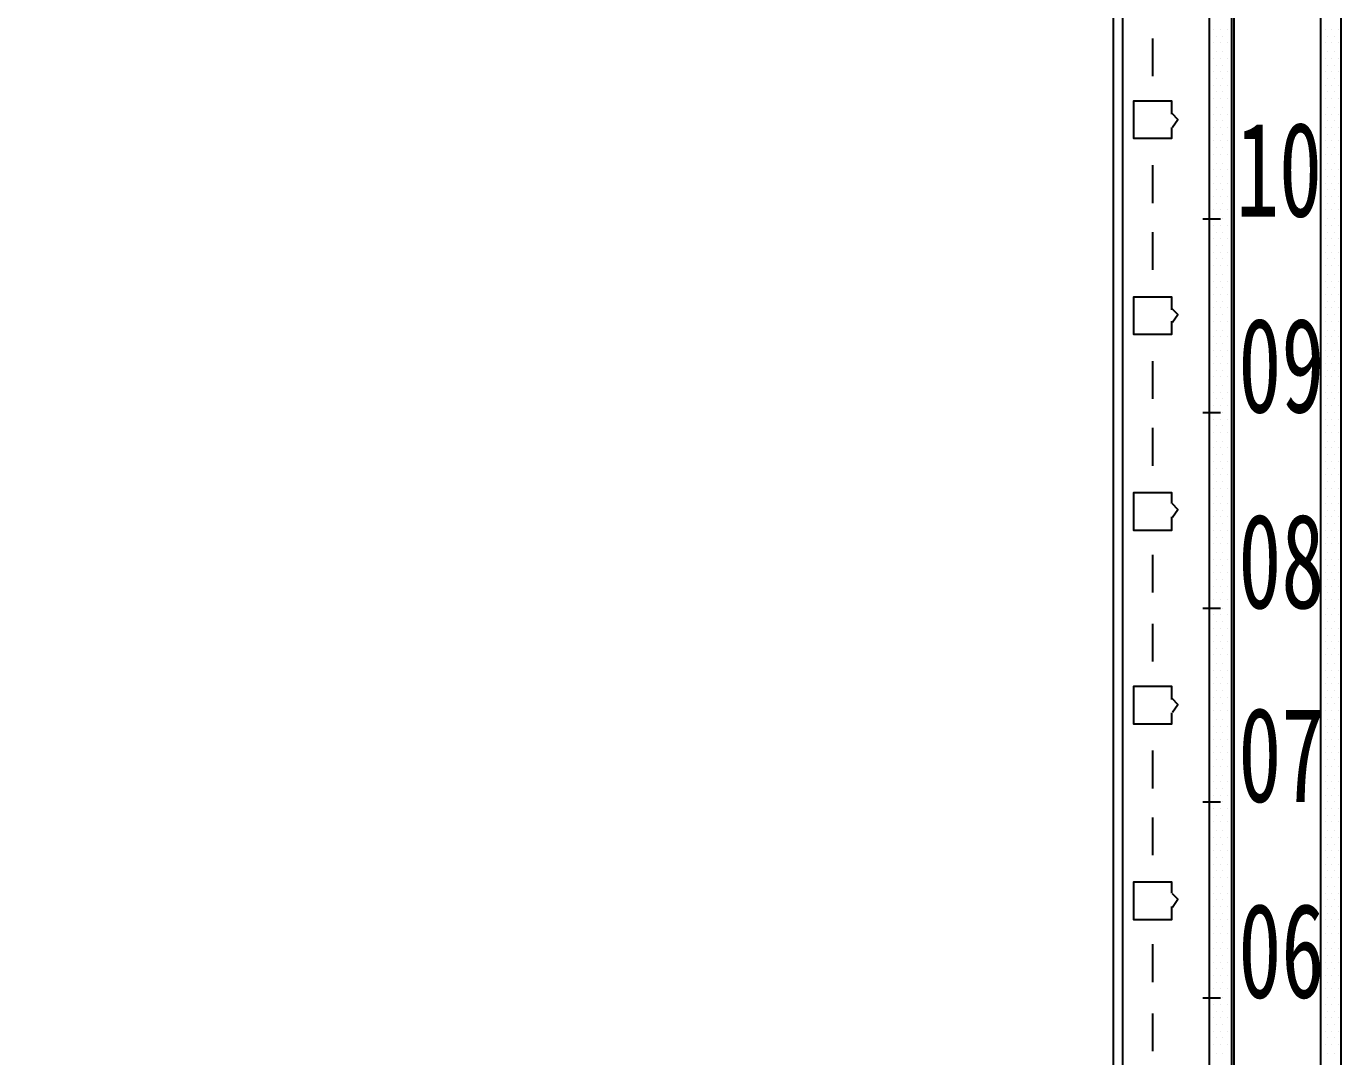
# Model space of a CAD drawing. Header units: metres. Extents: x 17 to 1264, y 17 to 859.
# Drawn here: x 245.3 to 330.3, y 157.9 to 224.6 of the extents above; entities that cross this region are included whole.
import ezdxf

# ---------------------------------------------------------------- set-up
doc = ezdxf.new("R2010")
doc.units = ezdxf.units.M
for name, color, linetype in [('LINES', 7, 'Continuous'), ('POLYLINES', 4, 'Continuous'), ('RECTS', 7, 'Continuous'), ('TEXTS', 3, 'Continuous')]:
    doc.layers.add(name, color=color, linetype=linetype)

msp = doc.modelspace()

# ---------------------------------------------------------------- linework, layer by layer
at = {"layer": 'LINES'}
for p, q in [((315.64, 98.64), (315.64, 693.94)), ((318.16, 223.78), (318.16, 221.33)), ((322.12, 224.35), (322.12, 224.35)), ((322.27, 223.92), (322.27, 223.92)), ((322.55, 224.35), (322.55, 224.35)), ((322.7, 223.92), (322.7, 223.92)), ((322.99, 224.35), (322.99, 224.35)), ((323.27, 223.92), (323.27, 223.92)), ((329.03, 223.92), (329.03, 223.92)), ((329.32, 224.35), (329.32, 224.35)), ((329.47, 223.92), (329.47, 223.92)), ((329.75, 224.35), (329.75, 224.35)), ((329.9, 223.92), (329.9, 223.92)), ((330.19, 224.35), (330.19, 224.35)), ((322.12, 223.49), (322.12, 223.49)), ((322.27, 222.91), (322.27, 222.91)), ((322.55, 223.49), (322.55, 223.49)), ((322.7, 222.91), (322.7, 222.91)), ((322.99, 223.49), (322.99, 223.49)), ((323.27, 222.91), (323.27, 222.91)), ((329.03, 222.91), (329.03, 222.91)), ((329.32, 223.49), (329.32, 223.49)), ((329.47, 222.91), (329.47, 222.91)), ((329.75, 223.49), (329.75, 223.49)), ((329.9, 222.91), (329.9, 222.91)), ((330.19, 223.49), (330.19, 223.49)), ((322.12, 222.48), (322.12, 222.48)), ((322.27, 222.05), (322.27, 222.05)), ((322.55, 222.48), (322.55, 222.48)), ((322.7, 222.05), (322.7, 222.05)), ((322.99, 222.48), (322.99, 222.48)), ((323.27, 222.05), (323.27, 222.05)), ((329.03, 222.05), (329.03, 222.05)), ((329.32, 222.48), (329.32, 222.48)), ((329.47, 222.05), (329.47, 222.05)), ((329.75, 222.48), (329.75, 222.48)), ((329.9, 222.05), (329.9, 222.05)), ((330.19, 222.48), (330.19, 222.48)), ((322.12, 221.62), (322.12, 221.62)), ((322.27, 221.18), (322.27, 221.18)), ((322.55, 221.62), (322.55, 221.62)), ((322.7, 221.18), (322.7, 221.18)), ((322.99, 221.62), (322.99, 221.62)), ((323.27, 221.18), (323.27, 221.18)), ((329.03, 221.18), (329.03, 221.18)), ((329.32, 221.62), (329.32, 221.62)), ((329.47, 221.18), (329.47, 221.18)), ((329.75, 221.62), (329.75, 221.62)), ((329.9, 221.18), (329.9, 221.18)), ((330.19, 221.62), (330.19, 221.62)), ((322.12, 220.75), (322.12, 220.75)), ((322.27, 220.32), (322.27, 220.32)), ((322.55, 220.75), (322.55, 220.75)), ((322.7, 220.32), (322.7, 220.32)), ((322.99, 220.75), (322.99, 220.75)), ((323.27, 220.32), (323.27, 220.32)), ((329.03, 220.32), (329.03, 220.32)), ((329.32, 220.75), (329.32, 220.75)), ((329.47, 220.32), (329.47, 220.32)), ((329.75, 220.75), (329.75, 220.75)), ((329.9, 220.32), (329.9, 220.32)), ((330.19, 220.75), (330.19, 220.75)), ((322.12, 219.89), (322.12, 219.89)), ((322.55, 219.89), (322.55, 219.89)), ((322.99, 219.89), (322.99, 219.89)), ((329.32, 219.89), (329.32, 219.89)), ((329.75, 219.89), (329.75, 219.89)), ((330.19, 219.89), (330.19, 219.89)), ((322.12, 218.88), (322.12, 218.88)), ((322.27, 219.31), (322.27, 219.31)), ((322.55, 218.88), (322.55, 218.88)), ((322.7, 219.31), (322.7, 219.31)), ((322.99, 218.88), (322.99, 218.88)), ((323.27, 219.31), (323.27, 219.31)), ((329.03, 219.31), (329.03, 219.31)), ((329.32, 218.88), (329.32, 218.88)), ((329.47, 219.31), (329.47, 219.31)), ((329.75, 218.88), (329.75, 218.88)), ((329.9, 219.31), (329.9, 219.31)), ((330.19, 218.88), (330.19, 218.88)), ((322.12, 218.02), (322.12, 218.02)), ((322.27, 218.45), (322.27, 218.45)), ((322.55, 218.02), (322.55, 218.02)), ((322.7, 218.45), (322.7, 218.45)), ((322.99, 218.02), (322.99, 218.02)), ((323.27, 218.45), (323.27, 218.45)), ((329.03, 218.45), (329.03, 218.45)), ((329.32, 218.02), (329.32, 218.02)), ((329.47, 218.45), (329.47, 218.45)), ((329.75, 218.02), (329.75, 218.02)), ((329.9, 218.45), (329.9, 218.45)), ((330.19, 218.02), (330.19, 218.02)), ((322.12, 217.15), (322.12, 217.15)), ((322.27, 217.58), (322.27, 217.58)), ((322.55, 217.15), (322.55, 217.15)), ((322.7, 217.58), (322.7, 217.58)), ((322.99, 217.15), (322.99, 217.15)), ((323.27, 217.58), (323.27, 217.58)), ((329.03, 217.58), (329.03, 217.58)), ((329.32, 217.15), (329.32, 217.15)), ((329.47, 217.58), (329.47, 217.58)), ((329.75, 217.15), (329.75, 217.15)), ((329.9, 217.58), (329.9, 217.58)), ((330.19, 217.15), (330.19, 217.15)), ((322.12, 216.29), (322.12, 216.29)), ((322.27, 216.72), (322.27, 216.72)), ((322.55, 216.29), (322.55, 216.29)), ((322.7, 216.72), (322.7, 216.72)), ((322.99, 216.29), (322.99, 216.29)), ((323.27, 216.72), (323.27, 216.72)), ((329.03, 216.72), (329.03, 216.72)), ((329.32, 216.29), (329.32, 216.29)), ((329.47, 216.72), (329.47, 216.72)), ((329.75, 216.29), (329.75, 216.29)), ((329.9, 216.72), (329.9, 216.72)), ((330.19, 216.29), (330.19, 216.29)), ((318.16, 215.57), (318.16, 213.12)), ((322.12, 215.28), (322.12, 215.28)), ((322.27, 215.71), (322.27, 215.71)), ((322.55, 215.28), (322.55, 215.28)), ((322.7, 215.71), (322.7, 215.71)), ((322.99, 215.28), (322.99, 215.28)), ((323.27, 215.71), (323.27, 215.71)), ((329.03, 215.71), (329.03, 215.71)), ((329.32, 215.28), (329.32, 215.28)), ((329.47, 215.71), (329.47, 215.71)), ((329.75, 215.28), (329.75, 215.28)), ((329.9, 215.71), (329.9, 215.71)), ((330.19, 215.28), (330.19, 215.28)), ((322.12, 214.42), (322.12, 214.42)), ((322.27, 214.85), (322.27, 214.85)), ((322.55, 214.42), (322.55, 214.42)), ((322.7, 214.85), (322.7, 214.85)), ((322.99, 214.42), (322.99, 214.42)), ((323.27, 214.85), (323.27, 214.85)), ((329.03, 214.85), (329.03, 214.85)), ((329.32, 214.42), (329.32, 214.42)), ((329.47, 214.85), (329.47, 214.85)), ((329.75, 214.42), (329.75, 214.42)), ((329.9, 214.85), (329.9, 214.85)), ((330.19, 214.42), (330.19, 214.42)), ((322.12, 213.55), (322.12, 213.55)), ((322.27, 213.98), (322.27, 213.98)), ((322.55, 213.55), (322.55, 213.55)), ((322.7, 213.98), (322.7, 213.98)), ((322.99, 213.55), (322.99, 213.55)), ((323.27, 213.98), (323.27, 213.98)), ((329.03, 213.98), (329.03, 213.98)), ((329.32, 213.55), (329.32, 213.55)), ((329.47, 213.98), (329.47, 213.98)), ((329.75, 213.55), (329.75, 213.55)), ((329.9, 213.98), (329.9, 213.98)), ((330.19, 213.55), (330.19, 213.55)), ((322.12, 212.69), (322.12, 212.69)), ((322.27, 213.12), (322.27, 213.12)), ((322.55, 212.69), (322.55, 212.69)), ((322.7, 213.12), (322.7, 213.12)), ((322.99, 212.69), (322.99, 212.69)), ((323.27, 213.12), (323.27, 213.12)), ((329.03, 213.12), (329.03, 213.12)), ((329.32, 212.69), (329.32, 212.69)), ((329.47, 213.12), (329.47, 213.12)), ((329.75, 212.69), (329.75, 212.69)), ((329.9, 213.12), (329.9, 213.12)), ((330.19, 212.69), (330.19, 212.69)), ((321.4, 212.11), (322.55, 212.11)), ((322.27, 212.11), (322.27, 212.11)), ((322.7, 212.11), (322.7, 212.11)), ((323.27, 212.11), (323.27, 212.11)), ((329.03, 212.11), (329.03, 212.11)), ((329.47, 212.11), (329.47, 212.11)), ((329.9, 212.11), (329.9, 212.11)), ((318.16, 211.25), (318.16, 208.8)), ((322.12, 211.68), (322.12, 211.68)), ((322.27, 211.25), (322.27, 211.25)), ((322.55, 211.68), (322.55, 211.68)), ((322.7, 211.25), (322.7, 211.25)), ((322.99, 211.68), (322.99, 211.68)), ((323.27, 211.25), (323.27, 211.25)), ((329.03, 211.25), (329.03, 211.25)), ((329.32, 211.68), (329.32, 211.68)), ((329.47, 211.25), (329.47, 211.25)), ((329.75, 211.68), (329.75, 211.68)), ((329.9, 211.25), (329.9, 211.25)), ((330.19, 211.68), (330.19, 211.68)), ((322.12, 210.82), (322.12, 210.82)), ((322.27, 210.38), (322.27, 210.38)), ((322.55, 210.82), (322.55, 210.82)), ((322.7, 210.38), (322.7, 210.38)), ((322.99, 210.82), (322.99, 210.82)), ((323.27, 210.38), (323.27, 210.38)), ((329.03, 210.38), (329.03, 210.38)), ((329.32, 210.82), (329.32, 210.82)), ((329.47, 210.38), (329.47, 210.38)), ((329.75, 210.82), (329.75, 210.82)), ((329.9, 210.38), (329.9, 210.38)), ((330.19, 210.82), (330.19, 210.82)), ((322.12, 209.95), (322.12, 209.95)), ((322.27, 209.52), (322.27, 209.52)), ((322.55, 209.95), (322.55, 209.95)), ((322.7, 209.52), (322.7, 209.52)), ((322.99, 209.95), (322.99, 209.95)), ((323.27, 209.52), (323.27, 209.52)), ((329.03, 209.52), (329.03, 209.52)), ((329.32, 209.95), (329.32, 209.95)), ((329.47, 209.52), (329.47, 209.52)), ((329.75, 209.95), (329.75, 209.95)), ((329.9, 209.52), (329.9, 209.52)), ((330.19, 209.95), (330.19, 209.95)), ((322.12, 209.09), (322.12, 209.09)), ((322.27, 208.51), (322.27, 208.51)), ((322.55, 209.09), (322.55, 209.09)), ((322.7, 208.51), (322.7, 208.51)), ((322.99, 209.09), (322.99, 209.09)), ((323.27, 208.51), (323.27, 208.51)), ((329.03, 208.51), (329.03, 208.51)), ((329.32, 209.09), (329.32, 209.09)), ((329.47, 208.51), (329.47, 208.51)), ((329.75, 209.09), (329.75, 209.09)), ((329.9, 208.51), (329.9, 208.51)), ((330.19, 209.09), (330.19, 209.09)), ((322.12, 208.08), (322.12, 208.08)), ((322.27, 207.65), (322.27, 207.65)), ((322.55, 208.08), (322.55, 208.08)), ((322.7, 207.65), (322.7, 207.65)), ((322.99, 208.08), (322.99, 208.08)), ((323.27, 207.65), (323.27, 207.65)), ((329.03, 207.65), (329.03, 207.65)), ((329.32, 208.08), (329.32, 208.08)), ((329.47, 207.65), (329.47, 207.65)), ((329.75, 208.08), (329.75, 208.08)), ((329.9, 207.65), (329.9, 207.65)), ((330.19, 208.08), (330.19, 208.08)), ((322.12, 207.22), (322.12, 207.22)), ((322.27, 206.78), (322.27, 206.78)), ((322.55, 207.22), (322.55, 207.22)), ((322.7, 206.78), (322.7, 206.78)), ((322.99, 207.22), (322.99, 207.22)), ((323.27, 206.78), (323.27, 206.78)), ((329.03, 206.78), (329.03, 206.78)), ((329.32, 207.22), (329.32, 207.22)), ((329.47, 206.78), (329.47, 206.78)), ((329.75, 207.22), (329.75, 207.22)), ((329.9, 206.78), (329.9, 206.78)), ((330.19, 207.22), (330.19, 207.22)), ((322.12, 206.35), (322.12, 206.35)), ((322.27, 205.92), (322.27, 205.92)), ((322.55, 206.35), (322.55, 206.35)), ((322.7, 205.92), (322.7, 205.92)), ((322.99, 206.35), (322.99, 206.35)), ((323.27, 205.92), (323.27, 205.92)), ((329.03, 205.92), (329.03, 205.92)), ((329.32, 206.35), (329.32, 206.35)), ((329.47, 205.92), (329.47, 205.92)), ((329.75, 206.35), (329.75, 206.35)), ((329.9, 205.92), (329.9, 205.92)), ((330.19, 206.35), (330.19, 206.35)), ((322.12, 205.49), (322.12, 205.49)), ((322.55, 205.49), (322.55, 205.49)), ((322.99, 205.49), (322.99, 205.49)), ((329.32, 205.49), (329.32, 205.49)), ((329.75, 205.49), (329.75, 205.49)), ((330.19, 205.49), (330.19, 205.49)), ((322.12, 204.48), (322.12, 204.48)), ((322.27, 204.91), (322.27, 204.91)), ((322.55, 204.48), (322.55, 204.48)), ((322.7, 204.91), (322.7, 204.91)), ((322.99, 204.48), (322.99, 204.48)), ((323.27, 204.91), (323.27, 204.91)), ((329.03, 204.91), (329.03, 204.91)), ((329.32, 204.48), (329.32, 204.48)), ((329.47, 204.91), (329.47, 204.91)), ((329.75, 204.48), (329.75, 204.48)), ((329.9, 204.91), (329.9, 204.91)), ((330.19, 204.48), (330.19, 204.48)), ((322.12, 203.62), (322.12, 203.62)), ((322.27, 204.05), (322.27, 204.05)), ((322.55, 203.62), (322.55, 203.62)), ((322.7, 204.05), (322.7, 204.05)), ((322.99, 203.62), (322.99, 203.62)), ((323.27, 204.05), (323.27, 204.05)), ((329.03, 204.05), (329.03, 204.05)), ((329.32, 203.62), (329.32, 203.62)), ((329.47, 204.05), (329.47, 204.05)), ((329.75, 203.62), (329.75, 203.62)), ((329.9, 204.05), (329.9, 204.05)), ((330.19, 203.62), (330.19, 203.62)), ((318.16, 202.9), (318.16, 200.45)), ((322.12, 202.75), (322.12, 202.75)), ((322.27, 203.18), (322.27, 203.18)), ((322.55, 202.75), (322.55, 202.75)), ((322.7, 203.18), (322.7, 203.18)), ((322.99, 202.75), (322.99, 202.75)), ((323.27, 203.18), (323.27, 203.18)), ((329.03, 203.18), (329.03, 203.18)), ((329.32, 202.75), (329.32, 202.75)), ((329.47, 203.18), (329.47, 203.18)), ((329.75, 202.75), (329.75, 202.75)), ((329.9, 203.18), (329.9, 203.18)), ((330.19, 202.75), (330.19, 202.75)), ((322.12, 201.89), (322.12, 201.89)), ((322.27, 202.32), (322.27, 202.32)), ((322.55, 201.89), (322.55, 201.89)), ((322.7, 202.32), (322.7, 202.32)), ((322.99, 201.89), (322.99, 201.89)), ((323.27, 202.32), (323.27, 202.32)), ((329.03, 202.32), (329.03, 202.32)), ((329.32, 201.89), (329.32, 201.89)), ((329.47, 202.32), (329.47, 202.32)), ((329.75, 201.89), (329.75, 201.89)), ((329.9, 202.32), (329.9, 202.32)), ((330.19, 201.89), (330.19, 201.89)), ((322.12, 200.88), (322.12, 200.88)), ((322.27, 201.31), (322.27, 201.31)), ((322.55, 200.88), (322.55, 200.88)), ((322.7, 201.31), (322.7, 201.31)), ((322.99, 200.88), (322.99, 200.88)), ((323.27, 201.31), (323.27, 201.31)), ((329.03, 201.31), (329.03, 201.31)), ((329.32, 200.88), (329.32, 200.88)), ((329.47, 201.31), (329.47, 201.31)), ((329.75, 200.88), (329.75, 200.88)), ((329.9, 201.31), (329.9, 201.31)), ((330.19, 200.88), (330.19, 200.88)), ((322.12, 200.02), (322.12, 200.02)), ((322.27, 200.45), (322.27, 200.45)), ((322.55, 200.02), (322.55, 200.02)), ((322.7, 200.45), (322.7, 200.45)), ((322.99, 200.02), (322.99, 200.02)), ((323.27, 200.45), (323.27, 200.45)), ((329.03, 200.45), (329.03, 200.45)), ((329.32, 200.02), (329.32, 200.02)), ((329.47, 200.45), (329.47, 200.45)), ((329.75, 200.02), (329.75, 200.02)), ((329.9, 200.45), (329.9, 200.45)), ((330.19, 200.02), (330.19, 200.02)), ((321.4, 199.58), (322.55, 199.58)), ((322.12, 199.15), (322.12, 199.15)), ((322.27, 199.58), (322.27, 199.58)), ((322.55, 199.15), (322.55, 199.15)), ((322.7, 199.58), (322.7, 199.58)), ((322.99, 199.15), (322.99, 199.15)), ((323.27, 199.58), (323.27, 199.58)), ((329.03, 199.58), (329.03, 199.58)), ((329.32, 199.15), (329.32, 199.15)), ((329.47, 199.58), (329.47, 199.58)), ((329.75, 199.15), (329.75, 199.15)), ((329.9, 199.58), (329.9, 199.58)), ((330.19, 199.15), (330.19, 199.15)), ((318.16, 198.58), (318.16, 196.13)), ((322.12, 198.29), (322.12, 198.29)), ((322.27, 198.72), (322.27, 198.72)), ((322.55, 198.29), (322.55, 198.29)), ((322.7, 198.72), (322.7, 198.72)), ((322.99, 198.29), (322.99, 198.29)), ((323.27, 198.72), (323.27, 198.72)), ((329.03, 198.72), (329.03, 198.72)), ((329.32, 198.29), (329.32, 198.29)), ((329.47, 198.72), (329.47, 198.72)), ((329.75, 198.29), (329.75, 198.29)), ((329.9, 198.72), (329.9, 198.72)), ((330.19, 198.29), (330.19, 198.29)), ((322.12, 197.28), (322.12, 197.28)), ((322.27, 197.71), (322.27, 197.71)), ((322.55, 197.28), (322.55, 197.28)), ((322.7, 197.71), (322.7, 197.71)), ((322.99, 197.28), (322.99, 197.28)), ((323.27, 197.71), (323.27, 197.71)), ((329.03, 197.71), (329.03, 197.71)), ((329.32, 197.28), (329.32, 197.28)), ((329.47, 197.71), (329.47, 197.71)), ((329.75, 197.28), (329.75, 197.28)), ((329.9, 197.71), (329.9, 197.71)), ((330.19, 197.28), (330.19, 197.28)), ((322.12, 196.42), (322.12, 196.42)), ((322.27, 196.85), (322.27, 196.85)), ((322.55, 196.42), (322.55, 196.42)), ((322.7, 196.85), (322.7, 196.85)), ((322.99, 196.42), (322.99, 196.42)), ((323.27, 196.85), (323.27, 196.85)), ((329.03, 196.85), (329.03, 196.85)), ((329.32, 196.42), (329.32, 196.42)), ((329.47, 196.85), (329.47, 196.85)), ((329.75, 196.42), (329.75, 196.42)), ((329.9, 196.85), (329.9, 196.85)), ((330.19, 196.42), (330.19, 196.42)), ((322.27, 195.98), (322.27, 195.98)), ((322.7, 195.98), (322.7, 195.98)), ((323.27, 195.98), (323.27, 195.98)), ((329.03, 195.98), (329.03, 195.98)), ((329.47, 195.98), (329.47, 195.98)), ((329.9, 195.98), (329.9, 195.98)), ((322.12, 195.55), (322.12, 195.55)), ((322.27, 195.12), (322.27, 195.12)), ((322.55, 195.55), (322.55, 195.55)), ((322.7, 195.12), (322.7, 195.12)), ((322.99, 195.55), (322.99, 195.55)), ((323.27, 195.12), (323.27, 195.12)), ((329.03, 195.12), (329.03, 195.12)), ((329.32, 195.55), (329.32, 195.55)), ((329.47, 195.12), (329.47, 195.12)), ((329.75, 195.55), (329.75, 195.55)), ((329.9, 195.12), (329.9, 195.12)), ((330.19, 195.55), (330.19, 195.55)), ((322.12, 194.69), (322.12, 194.69)), ((322.27, 194.11), (322.27, 194.11)), ((322.55, 194.69), (322.55, 194.69)), ((322.7, 194.11), (322.7, 194.11)), ((322.99, 194.69), (322.99, 194.69)), ((323.27, 194.11), (323.27, 194.11)), ((329.03, 194.11), (329.03, 194.11)), ((329.32, 194.69), (329.32, 194.69)), ((329.47, 194.11), (329.47, 194.11)), ((329.75, 194.69), (329.75, 194.69)), ((329.9, 194.11), (329.9, 194.11)), ((330.19, 194.69), (330.19, 194.69)), ((322.12, 193.68), (322.12, 193.68)), ((322.27, 193.25), (322.27, 193.25)), ((322.55, 193.68), (322.55, 193.68)), ((322.7, 193.25), (322.7, 193.25)), ((322.99, 193.68), (322.99, 193.68)), ((323.27, 193.25), (323.27, 193.25)), ((329.03, 193.25), (329.03, 193.25)), ((329.32, 193.68), (329.32, 193.68)), ((329.47, 193.25), (329.47, 193.25)), ((329.75, 193.68), (329.75, 193.68)), ((329.9, 193.25), (329.9, 193.25)), ((330.19, 193.68), (330.19, 193.68)), ((322.12, 192.82), (322.12, 192.82)), ((322.27, 192.38), (322.27, 192.38)), ((322.55, 192.82), (322.55, 192.82)), ((322.7, 192.38), (322.7, 192.38)), ((322.99, 192.82), (322.99, 192.82)), ((323.27, 192.38), (323.27, 192.38)), ((329.03, 192.38), (329.03, 192.38)), ((329.32, 192.82), (329.32, 192.82)), ((329.47, 192.38), (329.47, 192.38)), ((329.75, 192.82), (329.75, 192.82)), ((329.9, 192.38), (329.9, 192.38)), ((330.19, 192.82), (330.19, 192.82)), ((322.12, 191.95), (322.12, 191.95)), ((322.27, 191.52), (322.27, 191.52)), ((322.55, 191.95), (322.55, 191.95)), ((322.7, 191.52), (322.7, 191.52)), ((322.99, 191.95), (322.99, 191.95)), ((323.27, 191.52), (323.27, 191.52)), ((329.03, 191.52), (329.03, 191.52)), ((329.32, 191.95), (329.32, 191.95)), ((329.47, 191.52), (329.47, 191.52)), ((329.75, 191.95), (329.75, 191.95)), ((329.9, 191.52), (329.9, 191.52)), ((330.19, 191.95), (330.19, 191.95)), ((322.12, 191.09), (322.12, 191.09)), ((322.27, 190.51), (322.27, 190.51)), ((322.55, 191.09), (322.55, 191.09)), ((322.7, 190.51), (322.7, 190.51)), ((322.99, 191.09), (322.99, 191.09)), ((323.27, 190.51), (323.27, 190.51)), ((329.03, 190.51), (329.03, 190.51)), ((329.32, 191.09), (329.32, 191.09)), ((329.47, 190.51), (329.47, 190.51)), ((329.75, 191.09), (329.75, 191.09)), ((329.9, 190.51), (329.9, 190.51)), ((330.19, 191.09), (330.19, 191.09)), ((318.16, 190.37), (318.16, 187.92)), ((322.12, 190.08), (322.12, 190.08)), ((322.27, 189.65), (322.27, 189.65)), ((322.55, 190.08), (322.55, 190.08)), ((322.7, 189.65), (322.7, 189.65)), ((322.99, 190.08), (322.99, 190.08)), ((323.27, 189.65), (323.27, 189.65)), ((329.03, 189.65), (329.03, 189.65)), ((329.32, 190.08), (329.32, 190.08)), ((329.47, 189.65), (329.47, 189.65)), ((329.75, 190.08), (329.75, 190.08)), ((329.9, 189.65), (329.9, 189.65)), ((330.19, 190.08), (330.19, 190.08)), ((322.12, 189.22), (322.12, 189.22)), ((322.27, 188.78), (322.27, 188.78)), ((322.55, 189.22), (322.55, 189.22)), ((322.7, 188.78), (322.7, 188.78)), ((322.99, 189.22), (322.99, 189.22)), ((323.27, 188.78), (323.27, 188.78)), ((329.03, 188.78), (329.03, 188.78)), ((329.32, 189.22), (329.32, 189.22)), ((329.47, 188.78), (329.47, 188.78)), ((329.75, 189.22), (329.75, 189.22)), ((329.9, 188.78), (329.9, 188.78)), ((330.19, 189.22), (330.19, 189.22)), ((322.12, 188.35), (322.12, 188.35)), ((322.27, 187.92), (322.27, 187.92)), ((322.55, 188.35), (322.55, 188.35)), ((322.7, 187.92), (322.7, 187.92)), ((322.99, 188.35), (322.99, 188.35)), ((323.27, 187.92), (323.27, 187.92)), ((329.03, 187.92), (329.03, 187.92)), ((329.32, 188.35), (329.32, 188.35)), ((329.47, 187.92), (329.47, 187.92)), ((329.75, 188.35), (329.75, 188.35)), ((329.9, 187.92), (329.9, 187.92)), ((330.19, 188.35), (330.19, 188.35)), ((322.12, 187.49), (322.12, 187.49)), ((322.55, 187.49), (322.55, 187.49)), ((322.99, 187.49), (322.99, 187.49)), ((329.32, 187.49), (329.32, 187.49)), ((329.75, 187.49), (329.75, 187.49)), ((330.19, 187.49), (330.19, 187.49)), ((321.4, 186.91), (322.55, 186.91)), ((322.12, 186.48), (322.12, 186.48)), ((322.27, 186.91), (322.27, 186.91)), ((322.55, 186.48), (322.55, 186.48)), ((322.7, 186.91), (322.7, 186.91)), ((322.99, 186.48), (322.99, 186.48)), ((323.27, 186.91), (323.27, 186.91)), ((329.03, 186.91), (329.03, 186.91)), ((329.32, 186.48), (329.32, 186.48)), ((329.47, 186.91), (329.47, 186.91)), ((329.75, 186.48), (329.75, 186.48)), ((329.9, 186.91), (329.9, 186.91)), ((330.19, 186.48), (330.19, 186.48)), ((318.16, 185.9), (318.16, 183.46)), ((322.12, 185.62), (322.12, 185.62)), ((322.27, 186.05), (322.27, 186.05)), ((322.55, 185.62), (322.55, 185.62)), ((322.7, 186.05), (322.7, 186.05)), ((322.99, 185.62), (322.99, 185.62)), ((323.27, 186.05), (323.27, 186.05)), ((329.03, 186.05), (329.03, 186.05)), ((329.32, 185.62), (329.32, 185.62)), ((329.47, 186.05), (329.47, 186.05)), ((329.75, 185.62), (329.75, 185.62)), ((329.9, 186.05), (329.9, 186.05)), ((330.19, 185.62), (330.19, 185.62)), ((322.12, 184.75), (322.12, 184.75)), ((322.27, 185.18), (322.27, 185.18)), ((322.55, 184.75), (322.55, 184.75)), ((322.7, 185.18), (322.7, 185.18)), ((322.99, 184.75), (322.99, 184.75)), ((323.27, 185.18), (323.27, 185.18)), ((329.03, 185.18), (329.03, 185.18)), ((329.32, 184.75), (329.32, 184.75)), ((329.47, 185.18), (329.47, 185.18)), ((329.75, 184.75), (329.75, 184.75)), ((329.9, 185.18), (329.9, 185.18)), ((330.19, 184.75), (330.19, 184.75)), ((322.12, 183.89), (322.12, 183.89)), ((322.27, 184.32), (322.27, 184.32)), ((322.55, 183.89), (322.55, 183.89)), ((322.7, 184.32), (322.7, 184.32)), ((322.99, 183.89), (322.99, 183.89)), ((323.27, 184.32), (323.27, 184.32)), ((329.03, 184.32), (329.03, 184.32)), ((329.32, 183.89), (329.32, 183.89)), ((329.47, 184.32), (329.47, 184.32)), ((329.75, 183.89), (329.75, 183.89)), ((329.9, 184.32), (329.9, 184.32)), ((330.19, 183.89), (330.19, 183.89)), ((322.12, 182.88), (322.12, 182.88)), ((322.27, 183.31), (322.27, 183.31)), ((322.55, 182.88), (322.55, 182.88)), ((322.7, 183.31), (322.7, 183.31)), ((322.99, 182.88), (322.99, 182.88)), ((323.27, 183.31), (323.27, 183.31)), ((329.03, 183.31), (329.03, 183.31)), ((329.32, 182.88), (329.32, 182.88)), ((329.47, 183.31), (329.47, 183.31)), ((329.75, 182.88), (329.75, 182.88)), ((329.9, 183.31), (329.9, 183.31)), ((330.19, 182.88), (330.19, 182.88)), ((322.12, 182.02), (322.12, 182.02)), ((322.27, 182.45), (322.27, 182.45)), ((322.55, 182.02), (322.55, 182.02)), ((322.7, 182.45), (322.7, 182.45)), ((322.99, 182.02), (322.99, 182.02)), ((323.27, 182.45), (323.27, 182.45)), ((329.03, 182.45), (329.03, 182.45)), ((329.32, 182.02), (329.32, 182.02)), ((329.47, 182.45), (329.47, 182.45)), ((329.75, 182.02), (329.75, 182.02)), ((329.9, 182.45), (329.9, 182.45)), ((330.19, 182.02), (330.19, 182.02)), ((322.12, 181.15), (322.12, 181.15)), ((322.27, 181.58), (322.27, 181.58)), ((322.55, 181.15), (322.55, 181.15)), ((322.7, 181.58), (322.7, 181.58)), ((322.99, 181.15), (322.99, 181.15)), ((323.27, 181.58), (323.27, 181.58)), ((329.03, 181.58), (329.03, 181.58)), ((329.32, 181.15), (329.32, 181.15)), ((329.47, 181.58), (329.47, 181.58)), ((329.75, 181.15), (329.75, 181.15)), ((329.9, 181.58), (329.9, 181.58)), ((330.19, 181.15), (330.19, 181.15)), ((322.12, 180.29), (322.12, 180.29)), ((322.27, 180.72), (322.27, 180.72)), ((322.55, 180.29), (322.55, 180.29)), ((322.7, 180.72), (322.7, 180.72)), ((322.99, 180.29), (322.99, 180.29)), ((323.27, 180.72), (323.27, 180.72)), ((329.03, 180.72), (329.03, 180.72)), ((329.32, 180.29), (329.32, 180.29)), ((329.47, 180.72), (329.47, 180.72)), ((329.75, 180.29), (329.75, 180.29)), ((329.9, 180.72), (329.9, 180.72)), ((330.19, 180.29), (330.19, 180.29)), ((322.27, 179.71), (322.27, 179.71)), ((322.7, 179.71), (322.7, 179.71)), ((323.27, 179.71), (323.27, 179.71)), ((329.03, 179.71), (329.03, 179.71)), ((329.47, 179.71), (329.47, 179.71)), ((329.9, 179.71), (329.9, 179.71)), ((322.12, 179.28), (322.12, 179.28)), ((322.27, 178.85), (322.27, 178.85)), ((322.55, 179.28), (322.55, 179.28)), ((322.7, 178.85), (322.7, 178.85)), ((322.99, 179.28), (322.99, 179.28)), ((323.27, 178.85), (323.27, 178.85)), ((329.03, 178.85), (329.03, 178.85)), ((329.32, 179.28), (329.32, 179.28)), ((329.47, 178.85), (329.47, 178.85)), ((329.75, 179.28), (329.75, 179.28)), ((329.9, 178.85), (329.9, 178.85)), ((330.19, 179.28), (330.19, 179.28)), ((322.12, 178.42), (322.12, 178.42)), ((322.27, 177.98), (322.27, 177.98)), ((322.55, 178.42), (322.55, 178.42)), ((322.7, 177.98), (322.7, 177.98)), ((322.99, 178.42), (322.99, 178.42)), ((323.27, 177.98), (323.27, 177.98)), ((329.03, 177.98), (329.03, 177.98)), ((329.32, 178.42), (329.32, 178.42)), ((329.47, 177.98), (329.47, 177.98)), ((329.75, 178.42), (329.75, 178.42)), ((329.9, 177.98), (329.9, 177.98)), ((330.19, 178.42), (330.19, 178.42)), ((318.16, 177.7), (318.16, 175.25)), ((322.12, 177.55), (322.12, 177.55)), ((322.27, 177.12), (322.27, 177.12)), ((322.55, 177.55), (322.55, 177.55)), ((322.7, 177.12), (322.7, 177.12)), ((322.99, 177.55), (322.99, 177.55)), ((323.27, 177.12), (323.27, 177.12)), ((329.03, 177.12), (329.03, 177.12)), ((329.32, 177.55), (329.32, 177.55)), ((329.47, 177.12), (329.47, 177.12)), ((329.75, 177.55), (329.75, 177.55)), ((329.9, 177.12), (329.9, 177.12)), ((330.19, 177.55), (330.19, 177.55)), ((322.12, 176.69), (322.12, 176.69)), ((322.27, 176.11), (322.27, 176.11)), ((322.55, 176.69), (322.55, 176.69)), ((322.7, 176.11), (322.7, 176.11)), ((322.99, 176.69), (322.99, 176.69)), ((323.27, 176.11), (323.27, 176.11)), ((329.03, 176.11), (329.03, 176.11)), ((329.32, 176.69), (329.32, 176.69)), ((329.47, 176.11), (329.47, 176.11)), ((329.75, 176.69), (329.75, 176.69)), ((329.9, 176.11), (329.9, 176.11)), ((330.19, 176.69), (330.19, 176.69)), ((322.12, 175.68), (322.12, 175.68)), ((322.27, 175.25), (322.27, 175.25)), ((322.55, 175.68), (322.55, 175.68)), ((322.7, 175.25), (322.7, 175.25)), ((322.99, 175.68), (322.99, 175.68)), ((323.27, 175.25), (323.27, 175.25)), ((329.03, 175.25), (329.03, 175.25)), ((329.32, 175.68), (329.32, 175.68)), ((329.47, 175.25), (329.47, 175.25)), ((329.75, 175.68), (329.75, 175.68)), ((329.9, 175.25), (329.9, 175.25)), ((330.19, 175.68), (330.19, 175.68)), ((321.4, 174.38), (322.55, 174.38)), ((322.12, 174.82), (322.12, 174.82)), ((322.27, 174.38), (322.27, 174.38)), ((322.55, 174.82), (322.55, 174.82)), ((322.7, 174.38), (322.7, 174.38)), ((322.99, 174.82), (322.99, 174.82)), ((323.27, 174.38), (323.27, 174.38)), ((329.03, 174.38), (329.03, 174.38)), ((329.32, 174.82), (329.32, 174.82)), ((329.47, 174.38), (329.47, 174.38)), ((329.75, 174.82), (329.75, 174.82)), ((329.9, 174.38), (329.9, 174.38)), ((330.19, 174.82), (330.19, 174.82)), ((322.12, 173.95), (322.12, 173.95)), ((322.27, 173.52), (322.27, 173.52)), ((322.55, 173.95), (322.55, 173.95)), ((322.7, 173.52), (322.7, 173.52)), ((322.99, 173.95), (322.99, 173.95)), ((323.27, 173.52), (323.27, 173.52)), ((329.03, 173.52), (329.03, 173.52)), ((329.32, 173.95), (329.32, 173.95)), ((329.47, 173.52), (329.47, 173.52)), ((329.75, 173.95), (329.75, 173.95)), ((329.9, 173.52), (329.9, 173.52)), ((330.19, 173.95), (330.19, 173.95)), ((318.16, 173.38), (318.16, 170.93)), ((322.12, 173.09), (322.12, 173.09)), ((322.55, 173.09), (322.55, 173.09)), ((322.99, 173.09), (322.99, 173.09)), ((329.32, 173.09), (329.32, 173.09)), ((329.75, 173.09), (329.75, 173.09)), ((330.19, 173.09), (330.19, 173.09)), ((322.12, 172.08), (322.12, 172.08)), ((322.27, 172.51), (322.27, 172.51)), ((322.55, 172.08), (322.55, 172.08)), ((322.7, 172.51), (322.7, 172.51)), ((322.99, 172.08), (322.99, 172.08)), ((323.27, 172.51), (323.27, 172.51)), ((329.03, 172.51), (329.03, 172.51)), ((329.32, 172.08), (329.32, 172.08)), ((329.47, 172.51), (329.47, 172.51)), ((329.75, 172.08), (329.75, 172.08)), ((329.9, 172.51), (329.9, 172.51)), ((330.19, 172.08), (330.19, 172.08)), ((322.12, 171.22), (322.12, 171.22)), ((322.27, 171.65), (322.27, 171.65)), ((322.55, 171.22), (322.55, 171.22)), ((322.7, 171.65), (322.7, 171.65)), ((322.99, 171.22), (322.99, 171.22)), ((323.27, 171.65), (323.27, 171.65)), ((329.03, 171.65), (329.03, 171.65)), ((329.32, 171.22), (329.32, 171.22)), ((329.47, 171.65), (329.47, 171.65)), ((329.75, 171.22), (329.75, 171.22)), ((329.9, 171.65), (329.9, 171.65)), ((330.19, 171.22), (330.19, 171.22)), ((322.12, 170.35), (322.12, 170.35)), ((322.27, 170.78), (322.27, 170.78)), ((322.55, 170.35), (322.55, 170.35)), ((322.7, 170.78), (322.7, 170.78)), ((322.99, 170.35), (322.99, 170.35)), ((323.27, 170.78), (323.27, 170.78)), ((329.03, 170.78), (329.03, 170.78)), ((329.32, 170.35), (329.32, 170.35)), ((329.47, 170.78), (329.47, 170.78)), ((329.75, 170.35), (329.75, 170.35)), ((329.9, 170.78), (329.9, 170.78)), ((330.19, 170.35), (330.19, 170.35)), ((322.12, 169.49), (322.12, 169.49)), ((322.27, 169.92), (322.27, 169.92)), ((322.55, 169.49), (322.55, 169.49)), ((322.7, 169.92), (322.7, 169.92)), ((322.99, 169.49), (322.99, 169.49)), ((323.27, 169.92), (323.27, 169.92)), ((329.03, 169.92), (329.03, 169.92)), ((329.32, 169.49), (329.32, 169.49)), ((329.47, 169.92), (329.47, 169.92)), ((329.75, 169.49), (329.75, 169.49)), ((329.9, 169.92), (329.9, 169.92)), ((330.19, 169.49), (330.19, 169.49)), ((322.12, 168.48), (322.12, 168.48)), ((322.27, 168.91), (322.27, 168.91)), ((322.55, 168.48), (322.55, 168.48)), ((322.7, 168.91), (322.7, 168.91)), ((322.99, 168.48), (322.99, 168.48)), ((323.27, 168.91), (323.27, 168.91)), ((329.03, 168.91), (329.03, 168.91)), ((329.32, 168.48), (329.32, 168.48)), ((329.47, 168.91), (329.47, 168.91)), ((329.75, 168.48), (329.75, 168.48)), ((329.9, 168.91), (329.9, 168.91)), ((330.19, 168.48), (330.19, 168.48)), ((322.12, 167.62), (322.12, 167.62)), ((322.27, 168.05), (322.27, 168.05)), ((322.55, 167.62), (322.55, 167.62)), ((322.7, 168.05), (322.7, 168.05)), ((322.99, 167.62), (322.99, 167.62)), ((323.27, 168.05), (323.27, 168.05)), ((329.03, 168.05), (329.03, 168.05)), ((329.32, 167.62), (329.32, 167.62)), ((329.47, 168.05), (329.47, 168.05)), ((329.75, 167.62), (329.75, 167.62)), ((329.9, 168.05), (329.9, 168.05)), ((330.19, 167.62), (330.19, 167.62)), ((322.12, 166.75), (322.12, 166.75)), ((322.27, 167.18), (322.27, 167.18)), ((322.55, 166.75), (322.55, 166.75)), ((322.7, 167.18), (322.7, 167.18)), ((322.99, 166.75), (322.99, 166.75)), ((323.27, 167.18), (323.27, 167.18)), ((329.03, 167.18), (329.03, 167.18)), ((329.32, 166.75), (329.32, 166.75)), ((329.47, 167.18), (329.47, 167.18)), ((329.75, 166.75), (329.75, 166.75)), ((329.9, 167.18), (329.9, 167.18)), ((330.19, 166.75), (330.19, 166.75)), ((322.12, 165.89), (322.12, 165.89)), ((322.27, 166.32), (322.27, 166.32)), ((322.55, 165.89), (322.55, 165.89)), ((322.7, 166.32), (322.7, 166.32)), ((322.99, 165.89), (322.99, 165.89)), ((323.27, 166.32), (323.27, 166.32)), ((329.03, 166.32), (329.03, 166.32)), ((329.32, 165.89), (329.32, 165.89)), ((329.47, 166.32), (329.47, 166.32)), ((329.75, 165.89), (329.75, 165.89)), ((329.9, 166.32), (329.9, 166.32)), ((330.19, 165.89), (330.19, 165.89)), ((318.16, 165.17), (318.16, 162.72)), ((322.27, 165.31), (322.27, 165.31)), ((322.7, 165.31), (322.7, 165.31)), ((323.27, 165.31), (323.27, 165.31)), ((329.03, 165.31), (329.03, 165.31)), ((329.47, 165.31), (329.47, 165.31)), ((329.9, 165.31), (329.9, 165.31)), ((322.12, 164.88), (322.12, 164.88)), ((322.27, 164.45), (322.27, 164.45)), ((322.55, 164.88), (322.55, 164.88)), ((322.7, 164.45), (322.7, 164.45)), ((322.99, 164.88), (322.99, 164.88)), ((323.27, 164.45), (323.27, 164.45)), ((329.03, 164.45), (329.03, 164.45)), ((329.32, 164.88), (329.32, 164.88)), ((329.47, 164.45), (329.47, 164.45)), ((329.75, 164.88), (329.75, 164.88)), ((329.9, 164.45), (329.9, 164.45)), ((330.19, 164.88), (330.19, 164.88)), ((322.12, 164.02), (322.12, 164.02)), ((322.27, 163.58), (322.27, 163.58)), ((322.55, 164.02), (322.55, 164.02)), ((322.7, 163.58), (322.7, 163.58)), ((322.99, 164.02), (322.99, 164.02)), ((323.27, 163.58), (323.27, 163.58)), ((329.03, 163.58), (329.03, 163.58)), ((329.32, 164.02), (329.32, 164.02)), ((329.47, 163.58), (329.47, 163.58)), ((329.75, 164.02), (329.75, 164.02)), ((329.9, 163.58), (329.9, 163.58)), ((330.19, 164.02), (330.19, 164.02)), ((322.12, 163.15), (322.12, 163.15)), ((322.27, 162.72), (322.27, 162.72)), ((322.55, 163.15), (322.55, 163.15)), ((322.7, 162.72), (322.7, 162.72)), ((322.99, 163.15), (322.99, 163.15)), ((323.27, 162.72), (323.27, 162.72)), ((329.03, 162.72), (329.03, 162.72)), ((329.32, 163.15), (329.32, 163.15)), ((329.47, 162.72), (329.47, 162.72)), ((329.75, 163.15), (329.75, 163.15)), ((329.9, 162.72), (329.9, 162.72)), ((330.19, 163.15), (330.19, 163.15)), ((321.4, 161.71), (322.55, 161.71)), ((322.12, 162.29), (322.12, 162.29)), ((322.27, 161.71), (322.27, 161.71)), ((322.55, 162.29), (322.55, 162.29)), ((322.7, 161.71), (322.7, 161.71)), ((322.99, 162.29), (322.99, 162.29)), ((323.27, 161.71), (323.27, 161.71)), ((329.03, 161.71), (329.03, 161.71)), ((329.32, 162.29), (329.32, 162.29)), ((329.47, 161.71), (329.47, 161.71)), ((329.75, 162.29), (329.75, 162.29)), ((329.9, 161.71), (329.9, 161.71)), ((330.19, 162.29), (330.19, 162.29)), ((322.12, 161.28), (322.12, 161.28)), ((322.27, 160.85), (322.27, 160.85)), ((322.55, 161.28), (322.55, 161.28)), ((322.7, 160.85), (322.7, 160.85)), ((322.99, 161.28), (322.99, 161.28)), ((323.27, 160.85), (323.27, 160.85)), ((329.03, 160.85), (329.03, 160.85)), ((329.32, 161.28), (329.32, 161.28)), ((329.47, 160.85), (329.47, 160.85)), ((329.75, 161.28), (329.75, 161.28)), ((329.9, 160.85), (329.9, 160.85)), ((330.19, 161.28), (330.19, 161.28)), ((318.16, 160.7), (318.16, 158.26)), ((322.12, 160.42), (322.12, 160.42)), ((322.27, 159.98), (322.27, 159.98)), ((322.55, 160.42), (322.55, 160.42)), ((322.7, 159.98), (322.7, 159.98)), ((322.99, 160.42), (322.99, 160.42)), ((323.27, 159.98), (323.27, 159.98)), ((329.03, 159.98), (329.03, 159.98)), ((329.32, 160.42), (329.32, 160.42)), ((329.47, 159.98), (329.47, 159.98)), ((329.75, 160.42), (329.75, 160.42)), ((329.9, 159.98), (329.9, 159.98)), ((330.19, 160.42), (330.19, 160.42)), ((322.12, 159.55), (322.12, 159.55)), ((322.27, 159.12), (322.27, 159.12)), ((322.55, 159.55), (322.55, 159.55)), ((322.7, 159.12), (322.7, 159.12)), ((322.99, 159.55), (322.99, 159.55)), ((323.27, 159.12), (323.27, 159.12)), ((329.03, 159.12), (329.03, 159.12)), ((329.32, 159.55), (329.32, 159.55)), ((329.47, 159.12), (329.47, 159.12)), ((329.75, 159.55), (329.75, 159.55)), ((329.9, 159.12), (329.9, 159.12)), ((330.19, 159.55), (330.19, 159.55)), ((322.12, 158.69), (322.12, 158.69)), ((322.55, 158.69), (322.55, 158.69)), ((322.99, 158.69), (322.99, 158.69)), ((329.32, 158.69), (329.32, 158.69)), ((329.75, 158.69), (329.75, 158.69)), ((330.19, 158.69), (330.19, 158.69)), ((322.27, 158.11), (322.27, 158.11)), ((322.7, 158.11), (322.7, 158.11)), ((323.27, 158.11), (323.27, 158.11)), ((329.03, 158.11), (329.03, 158.11)), ((329.47, 158.11), (329.47, 158.11)), ((329.9, 158.11), (329.9, 158.11))]:
    msp.add_line(p, q, dxfattribs=at)
at = {"layer": 'POLYLINES'}
for points in [[(323.42, 695.52), (323.42, 551.95), (323.42, 98.64)], [(323.42, 695.52), (323.42, 551.95), (323.42, 98.64)], [(316.22, 676.66), (316.22, 537.7), (316.22, 98.64)], [(319.39, 218.02), (319.39, 217.3), (316.94, 217.3), (316.94, 219.74), (319.39, 219.74), (319.39, 218.88)], [(319.44, 218.04), (319.79, 218.53), (319.44, 218.89)], [(319.39, 205.49), (319.39, 204.62), (316.94, 204.62), (316.94, 207.07), (319.39, 207.07), (319.39, 206.21)], [(319.44, 205.42), (319.79, 205.92), (319.44, 206.27)], [(319.39, 192.82), (319.39, 191.95), (316.94, 191.95), (316.94, 194.4), (319.39, 194.4), (319.39, 193.68)], [(319.44, 192.81), (319.79, 193.31), (319.44, 193.66)], [(319.39, 180.14), (319.39, 179.42), (316.94, 179.42), (316.94, 181.87), (319.39, 181.87), (319.39, 181.01)], [(319.44, 180.19), (319.79, 180.69), (319.44, 181.05)], [(319.39, 167.62), (319.39, 166.75), (316.94, 166.75), (316.94, 169.2), (319.39, 169.2), (319.39, 168.48)], [(319.44, 167.58), (319.79, 168.08), (319.44, 168.43)]]:
    msp.add_lwpolyline(points, dxfattribs=at)
at = {"layer": 'RECTS'}
for points in [[(160.27, 709.78), (330.33, 709.78), (330.33, 86.11), (160.27, 86.11)], [(161.71, 708.34), (329.03, 708.34), (329.03, 87.55), (161.71, 87.55)], [(167.47, 695.52), (323.27, 695.52), (323.27, 97.2), (167.47, 97.2)], [(168.76, 693.94), (321.83, 693.94), (321.83, 98.64), (168.76, 98.64)]]:
    msp.add_lwpolyline(points, dxfattribs=at)

# ---------------------------------------------------------------- texts
at = {"layer": 'TEXTS', "width": 0.666667}
for s, p in [('10', (323.56, 212.25)), ('09', (323.71, 199.58)), ('08', (323.71, 186.91)), ('07', (323.71, 174.38)), ('06', (323.71, 161.71))]:
    msp.add_text(s, height=6.13, dxfattribs=at).set_placement(p)

doc.saveas('drawing.dxf')
